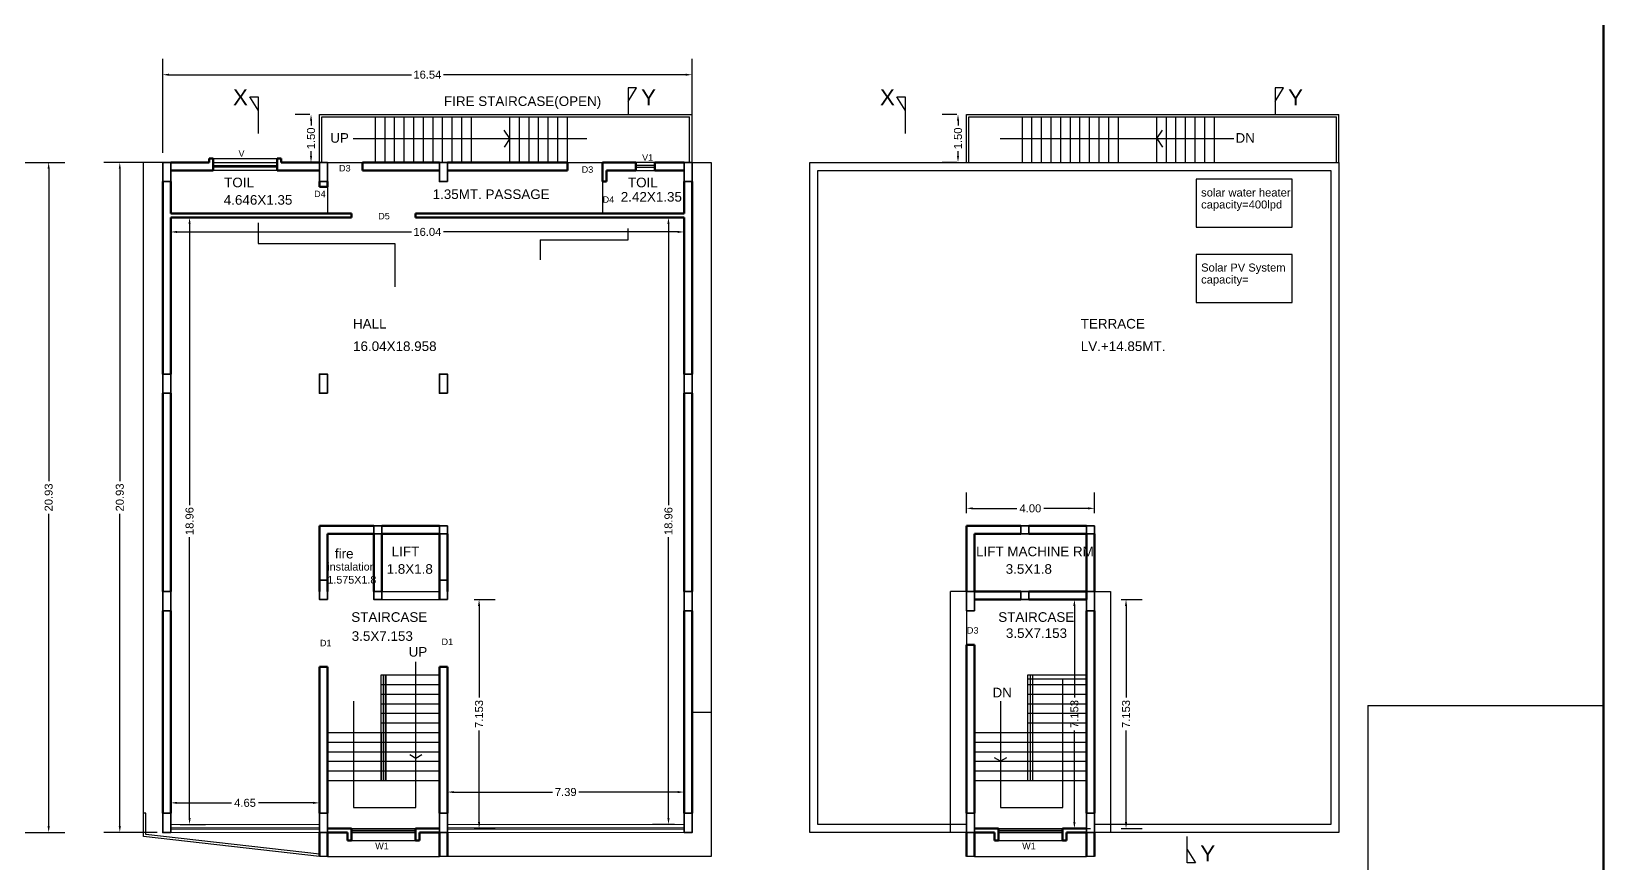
# Model space of a CAD drawing. Header units: metres. Extents: x 1217.9 to 1317.9, y 418.8 to 504.
# Drawn here: x 1268.76 to 1317.89, y 445.58 to 471.58 of the extents above; entities that cross this region are included whole.
import ezdxf

# ---------------------------------------------------------------- set-up
doc = ezdxf.new("R2010")
doc.units = ezdxf.units.M
doc.header["$MEASUREMENT"] = 0
doc.linetypes.add('ACAD_ISO02W100', pattern=[15, 12, -3])
doc.layers.add('Legend', color=7, linetype='Continuous')
doc.layers.add('Text', color=7, linetype='Continuous')
for name, color, linetype, lineweight in [('TEXX', 4, 'Continuous', 35), ('wall', 92, 'Continuous', 50), ('win', 40, 'Continuous', 20)]:
    doc.layers.add(name, color=color, linetype=linetype, lineweight=lineweight)
doc.styles.add('PreDCRFont', font='arial.ttf', dxfattribs={"height": 0.25})
doc.styles.add('style2', font='arial.ttf', dxfattribs={"height": 0.25})
doc.dimstyles.new('Copy of Standard2', dxfattribs={"dimtxt": 0.25, "dimasz": 0.2, "dimexe": 0.5, "dimexo": 0.3, "dimgap": 0.09, "dimtad": 0, "dimtoh": 1, "dimzin": 0, "dimdsep": 46, "dimtxsty": 'PreDCRFont', "dimcen": 0.025, "dimdle": 0.1, "dimadec": 0, "dimazin": 0, "dimtfac": 1, "dimtofl": 0, "dimtmove": 2, "dimatfit": 3, "dimfxl": 0.18, "dimtolj": 1, "dimtzin": 0, "dimarcsym": 0})

# ---------------------------------------------------------------- blocks, each defined once
blk = doc.blocks.new('*D0')
at = {"layer": 'Defpoints', "color": 0, "linetype": 'Continuous', "transparency": 16777216}
for p in [(1277.763, 468.987), (1277.501, 467.487), (1277.763, 467.487)]:
    blk.add_point(p, dxfattribs=at)
at = {"layer": 'Text', "color": 0, "linetype": 'Continuous', "lineweight": -2, "transparency": 16777216}
for p, q in [((1277.463, 468.987), (1277.001, 468.987)), ((1277.501, 468.787), (1277.501, 468.639)), ((1277.501, 467.687), (1277.501, 467.834)), ((1277.463, 467.487), (1277.001, 467.487))]:
    blk.add_line(p, q, dxfattribs=at)
at = {"layer": 'Text', "color": 0, "linetype": 'Continuous', "transparency": 16777216}
for points in [[(1277.468, 468.787), (1277.535, 468.787), (1277.501, 468.987)], [(1277.468, 467.687), (1277.535, 467.687), (1277.501, 467.487)]]:
    blk.add_solid(points, dxfattribs=at)
at = {"layer": 'Text', "color": 0, "linetype": 'Continuous', "transparency": 16777216, "insert": (1277.501, 468.237), "char_height": 0.25, "attachment_point": 5, "rotation": 90, "style": 'PreDCRFont'}
blk.add_mtext('\\A1;1.50', dxfattribs=at)
blk = doc.blocks.new('*D30')
at = {"layer": 'Defpoints', "color": 0, "linetype": 'Continuous', "transparency": 16777216}
for p in [(1267.967, 467.487), (1269.303, 467.487), (1267.967, 446.554)]:
    blk.add_point(p, dxfattribs=at)
at = {"layer": 'Text', "color": 0, "linetype": 'Continuous', "lineweight": -2, "transparency": 16777216}
for p, q in [((1268.267, 467.487), (1269.803, 467.487)), ((1269.303, 467.287), (1269.303, 457.534)), ((1269.303, 446.754), (1269.303, 456.506)), ((1268.267, 446.554), (1269.803, 446.554))]:
    blk.add_line(p, q, dxfattribs=at)
at = {"layer": 'Text', "color": 0, "linetype": 'Continuous', "transparency": 16777216}
for points in [[(1269.269, 467.287), (1269.336, 467.287), (1269.303, 467.487)], [(1269.269, 446.754), (1269.336, 446.754), (1269.303, 446.554)]]:
    blk.add_solid(points, dxfattribs=at)
at = {"layer": 'Text', "color": 0, "linetype": 'Continuous', "transparency": 16777216, "insert": (1269.303, 457.02), "char_height": 0.25, "attachment_point": 5, "rotation": 90, "style": 'PreDCRFont'}
blk.add_mtext('\\A1;20.93', dxfattribs=at)
blk = doc.blocks.new('*D41')
at = {"layer": 'Defpoints', "color": 0, "linetype": 'Continuous', "transparency": 16777216}
for p in [(1289.156, 465.762), (1288.671, 446.804), (1289.156, 446.804)]:
    blk.add_point(p, dxfattribs=at)
at = {"layer": 'Text', "color": 0, "linetype": 'Continuous', "lineweight": -2, "transparency": 16777216}
for p, q in [((1288.856, 465.762), (1288.171, 465.762)), ((1288.671, 465.562), (1288.671, 456.783)), ((1288.671, 447.004), (1288.671, 455.783)), ((1288.856, 446.804), (1288.171, 446.804))]:
    blk.add_line(p, q, dxfattribs=at)
at = {"layer": 'Text', "color": 0, "linetype": 'Continuous', "transparency": 16777216}
for points in [[(1288.637, 465.562), (1288.704, 465.562), (1288.671, 465.762)], [(1288.637, 447.004), (1288.704, 447.004), (1288.671, 446.804)]]:
    blk.add_solid(points, dxfattribs=at)
at = {"layer": 'Text', "color": 0, "linetype": 'Continuous', "transparency": 16777216, "insert": (1288.671, 456.283), "char_height": 0.25, "attachment_point": 5, "rotation": 90, "style": 'PreDCRFont'}
blk.add_mtext('\\A1;18.96', dxfattribs=at)
blk = doc.blocks.new('*D42')
at = {"layer": 'Defpoints', "color": 0, "linetype": 'Continuous', "transparency": 16777216}
for p in [(1281.763, 451.482), (1289.156, 451.482), (1289.156, 447.817)]:
    blk.add_point(p, dxfattribs=at)
at = {"layer": 'Text', "color": 0, "linetype": 'Continuous', "lineweight": -2, "transparency": 16777216}
for p, q in [((1281.763, 451.182), (1281.763, 447.317)), ((1289.156, 451.182), (1289.156, 447.317)), ((1281.963, 447.817), (1285.046, 447.817)), ((1288.956, 447.817), (1285.874, 447.817))]:
    blk.add_line(p, q, dxfattribs=at)
at = {"layer": 'Text', "color": 0, "linetype": 'Continuous', "transparency": 16777216}
for points in [[(1281.963, 447.85), (1281.963, 447.783), (1281.763, 447.817)], [(1288.956, 447.85), (1288.956, 447.783), (1289.156, 447.817)]]:
    blk.add_solid(points, dxfattribs=at)
at = {"layer": 'Text', "color": 0, "linetype": 'Continuous', "transparency": 16777216, "insert": (1285.46, 447.817), "char_height": 0.25, "attachment_point": 5, "style": 'PreDCRFont'}
blk.add_mtext('\\A1;7.39', dxfattribs=at)
blk = doc.blocks.new('*D43')
at = {"layer": 'Defpoints', "color": 0, "linetype": 'Continuous', "transparency": 16777216}
for p in [(1273.116, 451.482), (1277.763, 451.482), (1273.116, 447.48)]:
    blk.add_point(p, dxfattribs=at)
at = {"layer": 'Text', "color": 0, "linetype": 'Continuous', "lineweight": -2, "transparency": 16777216}
for p, q in [((1273.116, 451.182), (1273.116, 446.98)), ((1277.763, 451.182), (1277.763, 446.98)), ((1273.316, 447.48), (1275.019, 447.48)), ((1277.563, 447.48), (1275.86, 447.48))]:
    blk.add_line(p, q, dxfattribs=at)
at = {"layer": 'Text', "color": 0, "linetype": 'Continuous', "transparency": 16777216}
for points in [[(1273.316, 447.513), (1273.316, 447.447), (1273.116, 447.48)], [(1277.563, 447.513), (1277.563, 447.447), (1277.763, 447.48)]]:
    blk.add_solid(points, dxfattribs=at)
at = {"layer": 'Text', "color": 0, "linetype": 'Continuous', "transparency": 16777216, "insert": (1275.44, 447.48), "char_height": 0.25, "attachment_point": 5, "style": 'PreDCRFont'}
blk.add_mtext('\\A1;4.65', dxfattribs=at)
blk = doc.blocks.new('*D44')
at = {"layer": 'Defpoints', "color": 0, "linetype": 'Continuous', "transparency": 16777216}
for p in [(1273.116, 465.762), (1273.706, 465.762), (1273.116, 446.804)]:
    blk.add_point(p, dxfattribs=at)
at = {"layer": 'Text', "color": 0, "linetype": 'Continuous', "lineweight": -2, "transparency": 16777216}
for p, q in [((1273.416, 465.762), (1274.206, 465.762)), ((1273.706, 465.562), (1273.706, 456.783)), ((1273.706, 447.004), (1273.706, 455.783)), ((1273.416, 446.804), (1274.206, 446.804))]:
    blk.add_line(p, q, dxfattribs=at)
at = {"layer": 'Text', "color": 0, "linetype": 'Continuous', "transparency": 16777216}
for points in [[(1273.672, 465.562), (1273.739, 465.562), (1273.706, 465.762)], [(1273.672, 447.004), (1273.739, 447.004), (1273.706, 446.804)]]:
    blk.add_solid(points, dxfattribs=at)
at = {"layer": 'Text', "color": 0, "linetype": 'Continuous', "transparency": 16777216, "insert": (1273.706, 456.283), "char_height": 0.25, "attachment_point": 5, "rotation": 90, "style": 'PreDCRFont'}
blk.add_mtext('\\A1;18.96', dxfattribs=at)
blk = doc.blocks.new('*D45')
at = {"layer": 'Defpoints', "color": 0, "linetype": 'Continuous', "transparency": 16777216}
for p in [(1273.116, 465.762), (1289.156, 465.762), (1289.156, 465.314)]:
    blk.add_point(p, dxfattribs=at)
at = {"layer": 'Text', "color": 0, "linetype": 'Continuous', "lineweight": -2, "transparency": 16777216}
for p, q in [((1273.116, 465.462), (1273.116, 464.814)), ((1273.316, 465.314), (1280.637, 465.314)), ((1288.956, 465.314), (1281.636, 465.314)), ((1289.156, 465.462), (1289.156, 464.814))]:
    blk.add_line(p, q, dxfattribs=at)
at = {"layer": 'Text', "color": 0, "linetype": 'Continuous', "transparency": 16777216}
for points in [[(1273.316, 465.347), (1273.316, 465.281), (1273.116, 465.314)], [(1288.956, 465.347), (1288.956, 465.281), (1289.156, 465.314)]]:
    blk.add_solid(points, dxfattribs=at)
at = {"layer": 'Text', "color": 0, "linetype": 'Continuous', "transparency": 16777216, "insert": (1281.136, 465.314), "char_height": 0.25, "attachment_point": 5, "style": 'PreDCRFont'}
blk.add_mtext('\\A1;16.04', dxfattribs=at)
blk = doc.blocks.new('*D87')
at = {"layer": 'Defpoints', "color": 0, "linetype": 'Continuous', "transparency": 16777216}
for p in [(1271.526, 467.487), (1272.991, 467.487), (1272.991, 446.554)]:
    blk.add_point(p, dxfattribs=at)
at = {"layer": 'Text', "color": 0, "linetype": 'Continuous', "lineweight": -2, "transparency": 16777216}
for p, q in [((1272.691, 467.487), (1271.026, 467.487)), ((1271.526, 467.287), (1271.526, 457.534)), ((1271.526, 446.754), (1271.526, 456.506)), ((1272.691, 446.554), (1271.026, 446.554))]:
    blk.add_line(p, q, dxfattribs=at)
at = {"layer": 'Text', "color": 0, "linetype": 'Continuous', "transparency": 16777216}
for points in [[(1271.493, 467.287), (1271.559, 467.287), (1271.526, 467.487)], [(1271.493, 446.754), (1271.559, 446.754), (1271.526, 446.554)]]:
    blk.add_solid(points, dxfattribs=at)
at = {"layer": 'Text', "color": 0, "linetype": 'Continuous', "transparency": 16777216, "insert": (1271.526, 457.02), "char_height": 0.25, "attachment_point": 5, "rotation": 90, "style": 'PreDCRFont'}
blk.add_mtext('\\A1;20.93', dxfattribs=at)
blk = doc.blocks.new('*D88')
at = {"layer": 'Defpoints', "color": 0, "linetype": 'Continuous', "transparency": 16777216}
for p in [(1289.406, 470.225), (1272.866, 467.487), (1289.406, 467.487)]:
    blk.add_point(p, dxfattribs=at)
at = {"layer": 'Text', "color": 0, "linetype": 'Continuous', "lineweight": -2, "transparency": 16777216}
for p, q in [((1272.866, 467.787), (1272.866, 470.725)), ((1289.406, 467.787), (1289.406, 470.725)), ((1273.066, 470.225), (1280.637, 470.225)), ((1289.206, 470.225), (1281.636, 470.225))]:
    blk.add_line(p, q, dxfattribs=at)
at = {"layer": 'Text', "color": 0, "linetype": 'Continuous', "transparency": 16777216}
for points in [[(1273.066, 470.258), (1273.066, 470.191), (1272.866, 470.225)], [(1289.206, 470.258), (1289.206, 470.191), (1289.406, 470.225)]]:
    blk.add_solid(points, dxfattribs=at)
at = {"layer": 'Text', "color": 0, "linetype": 'Continuous', "transparency": 16777216, "insert": (1281.136, 470.225), "char_height": 0.25, "attachment_point": 5, "style": 'PreDCRFont'}
blk.add_mtext('\\A1;16.54', dxfattribs=at)
blk = doc.blocks.new('*D89')
at = {"layer": 'Defpoints', "color": 0, "linetype": 'Continuous', "transparency": 16777216}
for p in [(1297.98, 468.987), (1297.718, 467.487), (1297.98, 467.487)]:
    blk.add_point(p, dxfattribs=at)
at = {"layer": 'Text', "color": 0, "linetype": 'Continuous', "lineweight": -2, "transparency": 16777216}
for p, q in [((1297.68, 468.987), (1297.218, 468.987)), ((1297.718, 468.787), (1297.718, 468.639)), ((1297.718, 467.687), (1297.718, 467.834)), ((1297.68, 467.487), (1297.218, 467.487))]:
    blk.add_line(p, q, dxfattribs=at)
at = {"layer": 'Text', "color": 0, "linetype": 'Continuous', "transparency": 16777216}
for points in [[(1297.685, 468.787), (1297.751, 468.787), (1297.718, 468.987)], [(1297.685, 467.687), (1297.751, 467.687), (1297.718, 467.487)]]:
    blk.add_solid(points, dxfattribs=at)
at = {"layer": 'Text', "color": 0, "linetype": 'Continuous', "transparency": 16777216, "insert": (1297.718, 468.237), "char_height": 0.25, "attachment_point": 5, "rotation": 90, "style": 'PreDCRFont'}
blk.add_mtext('\\A1;1.50', dxfattribs=at)
blk = doc.blocks.new('*D90')
at = {"layer": 'Defpoints', "color": 0, "linetype": 'Continuous', "transparency": 16777216}
for p in [(1301.98, 456.679), (1297.98, 456.132), (1301.98, 456.132)]:
    blk.add_point(p, dxfattribs=at)
at = {"layer": 'Text', "color": 0, "linetype": 'Continuous', "lineweight": -2, "transparency": 16777216}
for p, q in [((1297.98, 456.529), (1297.98, 457.179)), ((1301.98, 456.529), (1301.98, 457.179)), ((1298.18, 456.679), (1299.56, 456.679)), ((1301.78, 456.679), (1300.399, 456.679))]:
    blk.add_line(p, q, dxfattribs=at)
at = {"layer": 'Text', "color": 0, "linetype": 'Continuous', "transparency": 16777216}
for points in [[(1298.18, 456.713), (1298.18, 456.646), (1297.98, 456.679)], [(1301.78, 456.713), (1301.78, 456.646), (1301.98, 456.679)]]:
    blk.add_solid(points, dxfattribs=at)
at = {"layer": 'Text', "color": 0, "linetype": 'Continuous', "transparency": 16777216, "insert": (1299.98, 456.679), "char_height": 0.25, "attachment_point": 5, "style": 'PreDCRFont'}
blk.add_mtext('\\A1;4.00', dxfattribs=at)
blk = doc.blocks.new('*D91')
at = {"layer": 'Defpoints', "color": 0, "linetype": 'Continuous', "transparency": 16777216}
for p in [(1280.613, 453.832), (1280.613, 446.679), (1282.752, 446.679)]:
    blk.add_point(p, dxfattribs=at)
at = {"layer": 'Text', "color": 0, "linetype": 'Continuous', "lineweight": -2, "transparency": 16777216}
for p, q in [((1282.602, 453.832), (1283.252, 453.832)), ((1282.752, 453.632), (1282.752, 450.766)), ((1282.752, 446.879), (1282.752, 449.745)), ((1282.602, 446.679), (1283.252, 446.679))]:
    blk.add_line(p, q, dxfattribs=at)
at = {"layer": 'Text', "color": 0, "linetype": 'Continuous', "transparency": 16777216}
for points in [[(1282.719, 453.632), (1282.785, 453.632), (1282.752, 453.832)], [(1282.719, 446.879), (1282.785, 446.879), (1282.752, 446.679)]]:
    blk.add_solid(points, dxfattribs=at)
at = {"layer": 'Text', "color": 0, "linetype": 'Continuous', "transparency": 16777216, "insert": (1282.752, 450.256), "char_height": 0.25, "attachment_point": 5, "rotation": 90, "style": 'PreDCRFont'}
blk.add_mtext('\\A1;7.153', dxfattribs=at)
blk = doc.blocks.new('*D92')
at = {"layer": 'Defpoints', "color": 0, "linetype": 'Continuous', "transparency": 16777216}
for p in [(1300.83, 453.832), (1300.83, 446.679), (1302.969, 446.679)]:
    blk.add_point(p, dxfattribs=at)
at = {"layer": 'Text', "color": 0, "linetype": 'Continuous', "lineweight": -2, "transparency": 16777216}
for p, q in [((1302.819, 453.832), (1303.469, 453.832)), ((1302.969, 453.632), (1302.969, 450.766)), ((1302.969, 446.879), (1302.969, 449.745)), ((1302.819, 446.679), (1303.469, 446.679))]:
    blk.add_line(p, q, dxfattribs=at)
at = {"layer": 'Text', "color": 0, "linetype": 'Continuous', "transparency": 16777216}
for points in [[(1302.935, 453.632), (1303.002, 453.632), (1302.969, 453.832)], [(1302.935, 446.879), (1303.002, 446.879), (1302.969, 446.679)]]:
    blk.add_solid(points, dxfattribs=at)
at = {"layer": 'Text', "color": 0, "linetype": 'Continuous', "transparency": 16777216, "insert": (1302.969, 450.256), "char_height": 0.25, "attachment_point": 5, "rotation": 90, "style": 'PreDCRFont'}
blk.add_mtext('\\A1;7.153', dxfattribs=at)
blk = doc.blocks.new('*D93')
at = {"layer": 'Defpoints', "color": 0, "linetype": 'Continuous', "transparency": 16777216}
for p in [(1301.355, 453.832), (1301.355, 453.832), (1301.355, 446.679)]:
    blk.add_point(p, dxfattribs=at)
at = {"layer": 'Text', "color": 0, "linetype": 'Continuous', "lineweight": -2, "transparency": 16777216}
for p, q in [((1301.355, 453.832), (1300.855, 453.832)), ((1301.355, 453.632), (1301.355, 450.766)), ((1301.355, 446.879), (1301.355, 449.745)), ((1301.355, 446.679), (1301.855, 446.679))]:
    blk.add_line(p, q, dxfattribs=at)
at = {"layer": 'Text', "color": 0, "linetype": 'Continuous', "transparency": 16777216}
for points in [[(1301.321, 453.632), (1301.388, 453.632), (1301.355, 453.832)], [(1301.321, 446.879), (1301.388, 446.879), (1301.355, 446.679)]]:
    blk.add_solid(points, dxfattribs=at)
at = {"layer": 'Text', "color": 0, "linetype": 'Continuous', "transparency": 16777216, "insert": (1301.355, 450.256), "char_height": 0.25, "attachment_point": 5, "rotation": 90, "style": 'PreDCRFont'}
blk.add_mtext('\\A1;7.153', dxfattribs=at)

msp = doc.modelspace()

# ---------------------------------------------------------------- linework, layer by layer
at = {"linetype": 'Continuous'}
for p, q in [((1277.7629, 468.9869), (1289.4063, 468.9869)), ((1277.7629, 467.4869), (1277.7629, 468.9869)), ((1277.8379, 468.9119), (1289.3313, 468.9119)), ((1277.8379, 467.4869), (1277.8379, 468.9119)), ((1279.5129, 467.4869), (1279.5129, 468.9119)), ((1279.8129, 467.4869), (1279.8129, 468.9119)), ((1280.1129, 467.4869), (1280.1129, 468.9119)), ((1280.4129, 467.4869), (1280.4129, 468.9119)), ((1280.7129, 467.4869), (1280.7129, 468.9119)), ((1281.0129, 467.4869), (1281.0129, 468.9119)), ((1281.3129, 467.4869), (1281.3129, 468.9119)), ((1281.6129, 467.4869), (1281.6129, 468.9119)), ((1281.9129, 467.4869), (1281.9129, 468.9119)), ((1282.2129, 467.4869), (1282.2129, 468.9119)), ((1282.5129, 467.4869), (1282.5129, 468.9119)), ((1283.7129, 467.4869), (1283.7129, 468.9119)), ((1284.0129, 467.4869), (1284.0129, 468.9119)), ((1284.3129, 467.4869), (1284.3129, 468.9119)), ((1284.6129, 467.4869), (1284.6129, 468.9119)), ((1284.9129, 467.4869), (1284.9129, 468.9119)), ((1285.2129, 467.4869), (1285.2129, 468.9119)), ((1285.5129, 467.4869), (1285.5129, 468.9119)), ((1289.3313, 467.4869), (1289.3313, 468.9119)), ((1289.4063, 467.4869), (1289.4063, 468.9869)), ((1297.9797, 468.9869), (1309.623, 468.9869)), ((1297.9797, 467.4869), (1297.9797, 468.9869)), ((1298.0547, 468.9119), (1309.548, 468.9119)), ((1298.0547, 467.4869), (1298.0547, 468.9119)), ((1299.7297, 467.4869), (1299.7297, 468.9119)), ((1300.0297, 467.4869), (1300.0297, 468.9119)), ((1300.3297, 467.4869), (1300.3297, 468.9119)), ((1300.6297, 467.4869), (1300.6297, 468.9119)), ((1300.9297, 467.4869), (1300.9297, 468.9119)), ((1301.2297, 467.4869), (1301.2297, 468.9119)), ((1301.5297, 467.4869), (1301.5297, 468.9119)), ((1301.8297, 467.4869), (1301.8297, 468.9119)), ((1302.1297, 467.4869), (1302.1297, 468.9119)), ((1302.4297, 467.4869), (1302.4297, 468.9119)), ((1302.7297, 467.4869), (1302.7297, 468.9119)), ((1303.9297, 467.4869), (1303.9297, 468.9119)), ((1304.2297, 467.4869), (1304.2297, 468.9119)), ((1304.5297, 467.4869), (1304.5297, 468.9119)), ((1304.8297, 467.4869), (1304.8297, 468.9119)), ((1305.1297, 467.4869), (1305.1297, 468.9119)), ((1305.4297, 467.4869), (1305.4297, 468.9119)), ((1305.7297, 467.4869), (1305.7297, 468.9119)), ((1309.548, 467.4869), (1309.548, 468.9119)), ((1309.623, 467.4869), (1309.623, 468.9869)), ((1272.2665, 446.4289), (1272.2665, 467.4869)), ((1272.8665, 467.4869), (1272.2665, 467.4869)), ((1274.4397, 467.6119), (1276.4397, 467.6119)), ((1274.4397, 467.4869), (1276.4397, 467.4869)), ((1274.4397, 467.3869), (1276.4397, 467.3869)), ((1276.4397, 467.3369), (1274.4397, 467.3369)), ((1276.4397, 467.2369), (1274.4397, 467.2369)), ((1278.0129, 467.4869), (1279.1129, 467.4869)), ((1285.5129, 467.4869), (1286.6129, 467.4869)), ((1288.2471, 467.4869), (1287.6471, 467.4869)), ((1288.2471, 467.3869), (1287.6471, 467.3869)), ((1287.6471, 467.3369), (1288.2471, 467.3369)), ((1287.6471, 467.2369), (1288.2471, 467.2369)), ((1289.4063, 467.4869), (1290.0063, 467.4869)), ((1290.0063, 467.4869), (1290.0063, 445.8039)), ((1278.0129, 466.7269), (1278.0129, 465.8869)), ((1286.6129, 466.8869), (1286.6129, 465.8869)), ((1279.7129, 454.0824), (1281.5129, 454.0824)), ((1279.7129, 453.8324), (1281.5129, 453.8324)), ((1279.6879, 448.1784), (1279.6879, 451.4784)), ((1279.6879, 451.4784), (1281.5129, 451.4784)), ((1279.7629, 448.1784), (1279.7629, 451.4784)), ((1279.8379, 448.1784), (1279.8379, 451.4784)), ((1299.9047, 451.4784), (1301.7297, 451.4784)), ((1299.9047, 448.1784), (1299.9047, 451.4784)), ((1299.9797, 448.1784), (1299.9797, 451.4784)), ((1300.0547, 448.1784), (1300.0547, 451.4784)), ((1279.6879, 451.1784), (1281.5129, 451.1784)), ((1299.9047, 451.3534), (1301.7297, 451.3534)), ((1299.9047, 451.1784), (1301.7297, 451.1784)), ((1279.6879, 450.8784), (1281.5129, 450.8784)), ((1279.6879, 450.5784), (1281.5129, 450.5784)), ((1279.7629, 450.5784), (1281.5129, 450.5784)), ((1299.9047, 450.8784), (1301.7297, 450.8784)), ((1299.9047, 450.5784), (1301.7297, 450.5784)), ((1299.9797, 450.5784), (1301.7297, 450.5784)), ((1279.6879, 450.2784), (1281.5129, 450.2784)), ((1279.7629, 450.2784), (1281.5129, 450.2784)), ((1289.4063, 450.3181), (1290.0063, 450.3181)), ((1299.9047, 450.2784), (1301.7297, 450.2784)), ((1299.9797, 450.2784), (1301.7297, 450.2784)), ((1278.0129, 449.6784), (1281.5129, 449.6784)), ((1279.6879, 449.9784), (1281.5129, 449.9784)), ((1279.6879, 449.9784), (1281.5129, 449.9784)), ((1298.2297, 449.6784), (1301.7297, 449.6784)), ((1299.9047, 449.9784), (1301.7297, 449.9784)), ((1299.9047, 449.9784), (1301.7297, 449.9784)), ((1278.0129, 449.3784), (1281.5129, 449.3784)), ((1278.0129, 449.0784), (1281.5129, 449.0784)), ((1298.2297, 449.3784), (1301.7297, 449.3784)), ((1298.2297, 449.0784), (1301.7297, 449.0784)), ((1278.0129, 448.7784), (1281.5129, 448.7784)), ((1298.2297, 448.7784), (1301.7297, 448.7784)), ((1278.0129, 448.4784), (1281.5129, 448.4784)), ((1278.0129, 448.1784), (1281.5129, 448.1784)), ((1298.2297, 448.4784), (1301.7297, 448.4784)), ((1298.2297, 448.1784), (1301.7297, 448.1784)), ((1272.3415, 447.1539), (1272.2665, 447.1539)), ((1272.3415, 446.4958), (1272.3415, 447.1539)), ((1278.7629, 446.6789), (1280.7629, 446.6789)), ((1278.7629, 446.6265), (1280.7629, 446.6265)), ((1278.7629, 446.6084), (1280.7629, 446.6084)), ((1298.9797, 446.6789), (1300.9797, 446.6789)), ((1298.9797, 446.6265), (1300.9797, 446.6265)), ((1298.9797, 446.6084), (1300.9797, 446.6084)), ((1278.7629, 446.5504), (1280.7629, 446.5504)), ((1278.7629, 446.3004), (1280.7629, 446.3004)), ((1298.9797, 446.5504), (1300.9797, 446.5504)), ((1298.9797, 446.3004), (1300.9797, 446.3004)), ((1290.0063, 445.8039), (1281.7629, 445.8039))]:
    msp.add_line(p, q, dxfattribs=at)
at = {"linetype": 'ACAD_ISO02W100'}
for p, q in [((1277.7629, 445.8039), (1272.2665, 446.4289)), ((1277.7629, 445.8794), (1272.3415, 446.4958))]:
    msp.add_line(p, q, dxfattribs=at)
at = {"linetype": 'Continuous'}
for points in [[(1278.8226, 468.2278), (1286.1228, 468.2278)], [(1283.7129, 468.2278), (1283.5343, 468.4977)], [(1283.7129, 468.2278), (1283.5343, 467.9578)], [(1299.0394, 468.2278), (1306.3395, 468.2278)], [(1303.9297, 468.2278), (1304.1083, 468.4977)], [(1303.9297, 468.2278), (1304.1083, 467.9578)], [(1278.8298, 450.6582), (1278.8298, 447.3383), (1280.7754, 447.3383), (1280.7754, 451.8823)], [(1299.0465, 450.6582), (1299.0465, 447.3383), (1300.9921, 447.3383), (1300.9921, 451.3534)]]:
    msp.add_lwpolyline(points, dxfattribs=at)
at = {"layer": 'Text', "linetype": 'ACAD_ISO02W100'}
for p, q in [((1287.4072, 465.0623), (1287.4072, 465.4221)), ((1284.6625, 465.0623), (1287.4072, 465.0623)), ((1297.4797, 446.5539), (1297.4797, 454.0824)), ((1297.9797, 454.0824), (1297.4797, 454.0824)), ((1301.9797, 454.0824), (1302.4797, 454.0824)), ((1302.4797, 454.0824), (1302.4797, 446.5539))]:
    msp.add_line(p, q, dxfattribs=at)
at = {"layer": 'Text', "linetype": 'Continuous'}
for p, q in [((1297.9797, 453.4824), (1297.9797, 452.4124)), ((1279.7629, 451.4784), (1279.7629, 448.1784)), ((1279.8379, 451.4784), (1279.8379, 448.1784)), ((1310.526, 450.5222), (1310.526, 444.8729)), ((1310.526, 450.5222), (1317.8903, 450.5222)), ((1279.6879, 449.6784), (1279.6879, 448.1784)), ((1278.0129, 445.8039), (1277.7629, 445.8039)), ((1278.0129, 445.8039), (1281.5129, 445.8039)), ((1281.7629, 445.8039), (1281.5129, 445.8039)), ((1298.2297, 445.8039), (1297.9797, 445.8039)), ((1298.2297, 445.8039), (1301.7297, 445.8039)), ((1301.9797, 445.8039), (1301.7297, 445.8039))]:
    msp.add_line(p, q, dxfattribs=at)
at = {"layer": 'Text'}
for points in [[(1287.4072, 469.3921), (1287.6699, 469.8114), (1287.4072, 469.8114), (1287.4072, 468.9869)], [(1307.6239, 469.3921), (1307.8867, 469.8114), (1307.6239, 469.8114), (1307.6239, 468.9869)], [(1275.8525, 469.1132), (1275.5897, 469.5325), (1275.8525, 469.5325), (1275.8525, 468.708)], [(1296.0692, 469.1132), (1295.8065, 469.5325), (1296.0692, 469.5325), (1296.0692, 468.708)], [(1304.8793, 446.0281), (1305.142, 445.6087), (1304.8793, 445.6087), (1304.8793, 446.4333)]]:
    msp.add_lwpolyline(points, dxfattribs=at)
at = {"layer": 'Text', "linetype": 'Continuous'}
for points in [[(1275.8525, 469.5325), (1275.8525, 468.388)], [(1296.0692, 469.5325), (1296.0692, 468.388)], [(1297.9797, 446.5539), (1293.0833, 446.5539), (1293.0833, 467.4869), (1309.623, 467.4869), (1309.623, 446.5539), (1301.9797, 446.5539)], [(1297.9797, 446.8039), (1293.3333, 446.8039), (1293.3333, 467.2369), (1309.373, 467.2369), (1309.373, 446.8039), (1301.9797, 446.8039)], [(1280.9627, 448.9782), (1280.7754, 448.8661), (1280.588, 448.9782)], [(1299.2339, 448.8905), (1299.0465, 448.7784), (1298.8592, 448.8905)]]:
    msp.add_lwpolyline(points, dxfattribs=at)
at = {"layer": 'Text', "lineweight": 30}
for points in [[(1305.1625, 465.4579), (1308.1625, 465.4579), (1308.1625, 466.9579), (1305.1625, 466.9579)], [(1305.1625, 463.1142), (1308.1625, 463.1142), (1308.1625, 464.6142), (1305.1625, 464.6142)]]:
    msp.add_lwpolyline(points, close=True, dxfattribs=at)
at = {"layer": 'Text', "linetype": 'ACAD_ISO02W100'}
for points in [[(1275.8525, 465.5961), (1275.8525, 464.9562), (1280.1159, 464.9562), (1280.1159, 463.5983)], [(1284.6625, 465.0623), (1284.6625, 464.4396)]]:
    msp.add_lwpolyline(points, dxfattribs=at)
at = {"layer": 'TEXX', "linetype": 'Continuous'}
for points in [[(1273.1165, 466.8869), (1273.1165, 467.4869), (1272.8665, 467.4869), (1272.8665, 466.8869)], [(1278.0129, 466.8869), (1278.0129, 467.4869), (1277.7629, 467.4869), (1277.7629, 466.8869)], [(1281.7629, 466.8869), (1281.7629, 467.4869), (1281.5129, 467.4869), (1281.5129, 466.8869)], [(1289.4063, 466.8869), (1289.4063, 467.4869), (1289.1563, 467.4869), (1289.1563, 466.8869)], [(1273.1165, 460.2739), (1273.1165, 460.8739), (1272.8665, 460.8739), (1272.8665, 460.2739)], [(1278.0129, 460.2739), (1278.0129, 460.8739), (1277.7629, 460.8739), (1277.7629, 460.2739)], [(1281.7629, 460.2739), (1281.7629, 460.8739), (1281.5129, 460.8739), (1281.5129, 460.2739)], [(1289.1563, 460.2739), (1289.1563, 460.8739), (1289.4063, 460.8739), (1289.4063, 460.2739)], [(1279.7129, 455.8824), (1279.4629, 455.8824), (1279.4629, 456.1324), (1279.7129, 456.1324)], [(1279.7129, 455.8824), (1279.4629, 455.8824), (1279.4629, 456.1324), (1279.7129, 456.1324)], [(1281.5129, 455.8824), (1281.7629, 455.8824), (1281.7629, 456.1324), (1281.5129, 456.1324)], [(1281.5129, 455.8824), (1281.7629, 455.8824), (1281.7629, 456.1324), (1281.5129, 456.1324)], [(1299.9297, 455.8824), (1299.6797, 455.8824), (1299.6797, 456.1324), (1299.9297, 456.1324)], [(1299.9297, 455.8824), (1299.6797, 455.8824), (1299.6797, 456.1324), (1299.9297, 456.1324)], [(1301.7297, 455.8824), (1301.9797, 455.8824), (1301.9797, 456.1324), (1301.7297, 456.1324)], [(1301.7297, 455.8824), (1301.9797, 455.8824), (1301.9797, 456.1324), (1301.7297, 456.1324)], [(1278.0129, 453.8324), (1278.0129, 454.4324), (1277.7629, 454.4324), (1277.7629, 453.8324)], [(1281.7629, 453.8324), (1281.7629, 454.4324), (1281.5129, 454.4324), (1281.5129, 453.8324)], [(1273.1165, 453.4824), (1273.1165, 454.0824), (1272.8665, 454.0824), (1272.8665, 453.4824)], [(1279.4629, 454.0824), (1279.7129, 454.0824), (1279.7129, 453.8324), (1279.4629, 453.8324)], [(1289.1563, 453.4824), (1289.1563, 454.0824), (1289.4063, 454.0824), (1289.4063, 453.4824)], [(1298.2297, 453.4824), (1298.2297, 454.0824), (1297.9797, 454.0824), (1297.9797, 453.4824)], [(1299.6797, 454.0824), (1299.9297, 454.0824), (1299.9297, 453.8324), (1299.6797, 453.8324)], [(1301.9797, 453.4824), (1301.9797, 454.0824), (1301.7297, 454.0824), (1301.7297, 453.4824)], [(1273.1165, 446.5539), (1273.1165, 447.1539), (1272.8665, 447.1539), (1272.8665, 446.5539)], [(1278.0129, 446.5539), (1278.0129, 447.1539), (1277.7629, 447.1539), (1277.7629, 446.5539)], [(1281.5129, 446.5539), (1281.5129, 447.1539), (1281.7629, 447.1539), (1281.7629, 446.5539)], [(1289.1563, 446.5539), (1289.1563, 447.1539), (1289.4063, 447.1539), (1289.4063, 446.5539)], [(1298.2297, 446.5539), (1298.2297, 447.1539), (1297.9797, 447.1539), (1297.9797, 446.5539)], [(1301.7297, 446.5539), (1301.7297, 447.1539), (1301.9797, 447.1539), (1301.9797, 446.5539)]]:
    msp.add_lwpolyline(points, close=True, dxfattribs=at)
at = {"layer": 'wall', "linetype": 'Continuous'}
for p, q in [((1273.1165, 467.4869), (1274.3147, 467.4869)), ((1273.1165, 467.2369), (1274.4397, 467.2369)), ((1274.3147, 467.6119), (1274.4397, 467.6119)), ((1274.3147, 467.6119), (1274.3147, 467.4869)), ((1274.4397, 467.6119), (1274.4397, 467.2369)), ((1276.4397, 467.6119), (1276.5647, 467.6119)), ((1276.4397, 467.6119), (1276.4397, 467.2369)), ((1276.4397, 467.2369), (1277.7629, 467.2369)), ((1276.5647, 467.6119), (1276.5647, 467.4869)), ((1276.5647, 467.4869), (1277.7629, 467.4869)), ((1279.1129, 467.4869), (1281.5129, 467.4869)), ((1279.1129, 467.2369), (1279.1129, 467.4869)), ((1279.1129, 467.2369), (1281.5129, 467.2369)), ((1281.7629, 467.4869), (1285.5129, 467.4869)), ((1281.7629, 467.2369), (1285.5129, 467.2369)), ((1285.5129, 467.4869), (1285.5129, 467.2369)), ((1286.6129, 467.4869), (1287.6471, 467.4869)), ((1286.6129, 467.4869), (1286.6129, 466.8869)), ((1286.7379, 467.2369), (1287.6471, 467.2369)), ((1286.7379, 467.2369), (1286.7379, 466.8869)), ((1287.6471, 467.2369), (1287.6471, 467.4869)), ((1288.2471, 467.4869), (1289.1563, 467.4869)), ((1288.2471, 467.2369), (1288.2471, 467.4869)), ((1288.2471, 467.2369), (1289.1563, 467.2369)), ((1272.8665, 460.8739), (1272.8665, 466.8869)), ((1273.1165, 466.8869), (1273.1165, 465.8869)), ((1277.7629, 466.8869), (1277.7629, 466.7269)), ((1278.0129, 466.7269), (1277.7629, 466.7269)), ((1278.0129, 466.7269), (1278.0129, 466.8869)), ((1286.6129, 466.8869), (1286.7379, 466.8869)), ((1289.1563, 466.8869), (1289.1563, 465.8869)), ((1289.4063, 466.8869), (1289.4063, 460.8739)), ((1278.7629, 465.8869), (1273.1165, 465.8869)), ((1273.1165, 465.7619), (1273.1165, 460.8739)), ((1278.7629, 465.7619), (1273.1165, 465.7619)), ((1278.7629, 465.8869), (1278.7629, 465.7619)), ((1280.7629, 465.8869), (1280.7629, 465.7619)), ((1280.7629, 465.8869), (1289.1563, 465.8869)), ((1280.7629, 465.7619), (1289.1563, 465.7619)), ((1289.1563, 465.7619), (1289.1563, 460.8739)), ((1272.8665, 454.0824), (1272.8665, 460.2739)), ((1273.1165, 454.0824), (1273.1165, 460.2739)), ((1289.1563, 454.0824), (1289.1563, 460.2739)), ((1289.4063, 454.0824), (1289.4063, 460.2739)), ((1279.4629, 456.1324), (1277.7629, 456.1324)), ((1277.7629, 454.0824), (1277.7629, 456.1324)), ((1279.7129, 456.1324), (1281.5129, 456.1324)), ((1299.6797, 456.1324), (1297.9797, 456.1324)), ((1297.9797, 454.0824), (1297.9797, 456.1324)), ((1299.9297, 456.1324), (1301.7297, 456.1324)), ((1279.4629, 455.8824), (1278.0129, 455.8824)), ((1278.0129, 454.0824), (1278.0129, 455.8824)), ((1279.4629, 455.8824), (1279.4629, 454.0824)), ((1279.7129, 455.8824), (1281.5129, 455.8824)), ((1279.7129, 455.8824), (1279.7129, 454.0824)), ((1281.5129, 455.8824), (1281.5129, 453.8324)), ((1281.7629, 455.8824), (1281.7629, 454.0824)), ((1299.6797, 455.8824), (1298.2297, 455.8824)), ((1298.2297, 454.0824), (1298.2297, 455.8824)), ((1299.9297, 455.8824), (1301.7297, 455.8824)), ((1301.7297, 455.8824), (1301.7297, 453.8324)), ((1301.9797, 455.8824), (1301.9797, 454.0824)), ((1299.6797, 454.0824), (1298.2297, 454.0824)), ((1299.9297, 454.0824), (1301.7297, 454.0824)), ((1272.8665, 447.1539), (1272.8665, 453.4824)), ((1273.1165, 447.1539), (1273.1165, 453.4824)), ((1289.1563, 447.1539), (1289.1563, 453.4824)), ((1289.4063, 447.1539), (1289.4063, 453.4824)), ((1299.6797, 453.8324), (1298.2297, 453.8324)), ((1299.9297, 453.8324), (1301.7297, 453.8324)), ((1301.7297, 453.4824), (1301.7297, 447.1539)), ((1301.9797, 453.4824), (1301.9797, 447.1539)), ((1297.9797, 447.1539), (1297.9797, 452.4124)), ((1298.2297, 452.4124), (1297.9797, 452.4124)), ((1298.2297, 447.1539), (1298.2297, 452.4124)), ((1277.7629, 447.1539), (1277.7629, 451.7324)), ((1278.0129, 451.7324), (1277.7629, 451.7324)), ((1278.0129, 447.1539), (1278.0129, 451.7324)), ((1281.5129, 451.7324), (1281.5129, 447.1539)), ((1281.5129, 451.7324), (1281.7629, 451.7324)), ((1281.7629, 451.7324), (1281.7629, 447.1539)), ((1277.7629, 446.5539), (1277.7629, 445.8039)), ((1278.0129, 446.6789), (1278.7629, 446.6789)), ((1278.0129, 446.5539), (1278.6379, 446.5539)), ((1278.0129, 446.5539), (1278.0129, 445.8039)), ((1278.7629, 446.6789), (1278.7629, 446.3004)), ((1280.7629, 446.6789), (1280.7629, 446.3004)), ((1280.7629, 446.6789), (1281.5129, 446.6789)), ((1280.8879, 446.5539), (1281.5129, 446.5539)), ((1280.8879, 446.5539), (1280.8879, 446.3004)), ((1281.5129, 446.5539), (1281.5129, 445.8039)), ((1281.7629, 446.5539), (1281.7629, 445.8039)), ((1297.9797, 446.5539), (1297.9797, 445.8039)), ((1298.2297, 446.6789), (1298.9797, 446.6789)), ((1298.2297, 446.5539), (1298.8547, 446.5539)), ((1298.2297, 446.5539), (1298.2297, 445.8039)), ((1298.9797, 446.6789), (1298.9797, 446.3004)), ((1300.9797, 446.6789), (1301.7297, 446.6789)), ((1300.9797, 446.6789), (1300.9797, 446.3004)), ((1301.1047, 446.5539), (1301.7297, 446.5539)), ((1301.1047, 446.5539), (1301.1047, 446.3004)), ((1301.7297, 446.5539), (1301.7297, 445.8039)), ((1301.9797, 446.5539), (1301.9797, 445.8039)), ((1278.6379, 446.5504), (1278.6379, 446.3004)), ((1278.6379, 446.3004), (1278.7629, 446.3004)), ((1280.7629, 446.3004), (1280.8879, 446.3004)), ((1298.8547, 446.5504), (1298.8547, 446.3004)), ((1298.8547, 446.3004), (1298.9797, 446.3004)), ((1300.9797, 446.3004), (1301.1047, 446.3004))]:
    msp.add_line(p, q, dxfattribs=at)
at = {"layer": 'wall'}
msp.add_lwpolyline([(1217.8903, 418.8176), (1317.8903, 418.8176), (1317.8903, 504.0023), (1217.8903, 504.0023)], close=True, dxfattribs=at)
at = {"layer": 'win', "linetype": 'Continuous'}
for p, q in [((1273.1165, 446.8039), (1277.7629, 446.8039)), ((1273.1165, 446.7039), (1277.7629, 446.7039)), ((1273.1165, 446.6539), (1277.7629, 446.6539)), ((1273.1165, 446.5539), (1277.7629, 446.5539)), ((1281.7629, 446.8039), (1289.1563, 446.8039)), ((1281.7629, 446.7039), (1289.1563, 446.7039)), ((1281.7629, 446.6539), (1289.1563, 446.6539)), ((1281.7629, 446.5539), (1289.1563, 446.5539))]:
    msp.add_line(p, q, dxfattribs=at)

# ---------------------------------------------------------------- texts
at = {"linetype": 'Continuous', "style": 'style2'}
for s, height, p in [('UP', 0.3, (1278.1016, 468.1007)), ('DN', 0.3, (1306.3897, 468.1007)), ('fire', 0.3, (1278.2471, 455.1145)), ('LIFT', 0.3, (1280.0222, 455.1836)), ('LIFT MACHINE RM', 0.3, (1298.2827, 455.1836)), ('instalation', 0.24, (1278.0096, 454.737)), ('1.8X1.8', 0.3, (1279.8631, 454.636)), ('3.5X1.8', 0.3, (1299.2082, 454.636)), ('1.575X1.8', 0.24, (1278.0129, 454.3295)), ('STAIRCASE', 0.3, (1278.7594, 453.1343)), ('STAIRCASE', 0.3, (1298.9762, 453.1343)), ('3.5X7.153', 0.3, (1278.7729, 452.5409)), ('3.5X7.153', 0.3, (1299.2148, 452.6309)), ('UP', 0.3, (1280.5514, 452.0478)), ('DN', 0.3, (1298.7962, 450.7765))]:
    msp.add_text(s, height=height, dxfattribs=at).set_placement(p)
at = {"layer": 'Legend', "linetype": 'Continuous', "style": 'style2'}
for s, p in [('FIRE STAIRCASE(OPEN)', (1281.6559, 469.2485)), ('TOIL', (1274.7865, 466.7093)), ('TOIL', (1287.4047, 466.7093)), ('4.646X1.35', (1274.7746, 466.1647)), ('1.35MT. PASSAGE', (1281.3011, 466.3421)), ('2.42X1.35', (1287.1803, 466.2611)), ('HALL', (1278.8122, 462.2967)), ('TERRACE', (1301.5527, 462.2967)), ('16.04X18.958', (1278.8143, 461.5944)), ('LV.+14.85MT.', (1301.5549, 461.5944))]:
    msp.add_text(s, height=0.3, dxfattribs=at).set_placement(p)
at = {"layer": 'Text', "style": 'PreDCRFont'}
for s, p in [('V', (1275.2346, 467.6641)), ('V1', (1287.8454, 467.538)), ('D3', (1278.3762, 467.2038)), ('D3', (1285.959, 467.1625)), ('D4', (1277.5969, 466.4009)), ('D4', (1286.6129, 466.2248)), ('D5', (1279.6007, 465.7067)), ('D3', (1297.9958, 452.7678)), ('D1', (1277.779, 452.3719)), ('D1', (1281.5799, 452.4115)), ('W1', (1279.5061, 446.0328)), ('W1', (1299.7229, 446.0328))]:
    msp.add_text(s, height=0.2025, rotation=359.85, dxfattribs=at).set_placement(p)
at = {"layer": 'Text', "lineweight": 30, "style": 'PreDCRFont'}
for s, p in [('solar water heater', (1305.3147, 466.4208)), ('capacity=400lpd', (1305.3147, 466.0465)), ('Solar PV System', (1305.3147, 464.0771)), ('capacity=', (1305.3147, 463.7028))]:
    msp.add_text(s, height=0.25, dxfattribs=at).set_placement(p)
at = {"layer": 'wall', "style": 'PreDCRFont'}
for s, rotation, p in [('X', 0.15, (1275.0624, 469.2693)), ('Y', 0.15, (1287.817, 469.2693)), ('X', 0.15, (1295.2791, 469.2693)), ('Y', 0.15, (1308.0338, 469.2693)), ('Y', 359.85, (1305.2878, 445.6509))]:
    msp.add_text(s, height=0.5, rotation=rotation, dxfattribs=at).set_placement(p)

# ---------------------------------------------------------------- dimensions: what is measured, and where the dimension line sits
at = {"layer": 'Text', "linetype": 'Continuous'}
for base, p1, p2, override, picture, middle in [((1289.4063, 470.2248), (1272.8665, 467.4869), (1289.4063, 467.4869), {"dimpost": '\\X'}, '*D88', (1281.1364, 470.2248)), ((1289.1563, 465.314), (1273.1165, 465.7619), (1289.1563, 465.7619), {"dimpost": '\\X'}, '*D45', (1281.1364, 465.314)), ((1301.9797, 456.6795), (1297.9797, 456.1324), (1301.9797, 456.1324), {"dimpost": '\\X', "dimfxl": 0.15, "dimfxlon": 1}, '*D90', (1299.9797, 456.6795)), ((1273.1165, 447.4802), (1277.7629, 451.4824), (1273.1165, 451.4824), {"dimpost": '\\X'}, '*D43', (1275.4397, 447.4802)), ((1289.1563, 447.8167), (1281.7629, 451.4824), (1289.1563, 451.4824), {"dimpost": '\\X'}, '*D42', (1285.4596, 447.8167))]:
    dim = msp.add_linear_dim(base=base, p1=p1, p2=p2, dimstyle='Copy of Standard2', override=override, dxfattribs=at)
    dim.commit()
    dim.dimension.update_dxf_attribs({"geometry": picture, "text_midpoint": middle})
for base, p1, p2, override, picture, middle in [((1277.5013, 467.4869), (1277.7629, 468.9869), (1277.7629, 467.4869), {"dimpost": '\\X'}, '*D0', (1277.5013, 468.2369)), ((1297.718, 467.4869), (1297.9797, 468.9869), (1297.9797, 467.4869), {"dimpost": '\\X'}, '*D89', (1297.718, 468.2369)), ((1269.3027, 467.4869), (1267.9669, 446.5539), (1267.9669, 467.4869), {"dimpost": '\\X'}, '*D30', (1269.3027, 457.0204)), ((1271.5261, 467.4869), (1272.9915, 446.5539), (1272.9915, 467.4869), {"dimpost": '\\X'}, '*D87', (1271.5261, 457.0204)), ((1273.7056, 465.7619), (1273.1165, 446.8039), (1273.1165, 465.7619), {"dimpost": '\\X'}, '*D44', (1273.7056, 456.2829)), ((1288.6706, 446.8039), (1289.1563, 465.7619), (1289.1563, 446.8039), {"dimpost": '\\X'}, '*D41', (1288.6706, 456.2829)), ((1282.75192, 446.67889), (1280.6129, 453.83238), (1280.6129, 446.67889), {"dimdec": 3, "dimpost": '\\X', "dimtdec": 3, "dimfxl": 0.15, "dimfxlon": 1}, '*D91', (1282.75192, 450.25564)), ((1302.96868, 446.67889), (1300.82966, 453.83238), (1300.82966, 446.67889), {"dimdec": 3, "dimpost": '\\X', "dimtdec": 3, "dimfxl": 0.15, "dimfxlon": 1}, '*D92', (1302.96868, 450.25564)), ((1301.35466, 453.83238), (1301.35466, 446.67889), (1301.35466, 453.83238), {"dimdec": 3, "dimpost": '\\X', "dimtdec": 3, "dimfxl": 0.15, "dimfxlon": 1}, '*D93', (1301.35466, 450.25564))]:
    dim = msp.add_linear_dim(base=base, p1=p1, p2=p2, angle=90, dimstyle='Copy of Standard2', override=override, dxfattribs=at)
    dim.commit()
    dim.dimension.update_dxf_attribs({"geometry": picture, "text_midpoint": middle})

doc.saveas('drawing.dxf')
